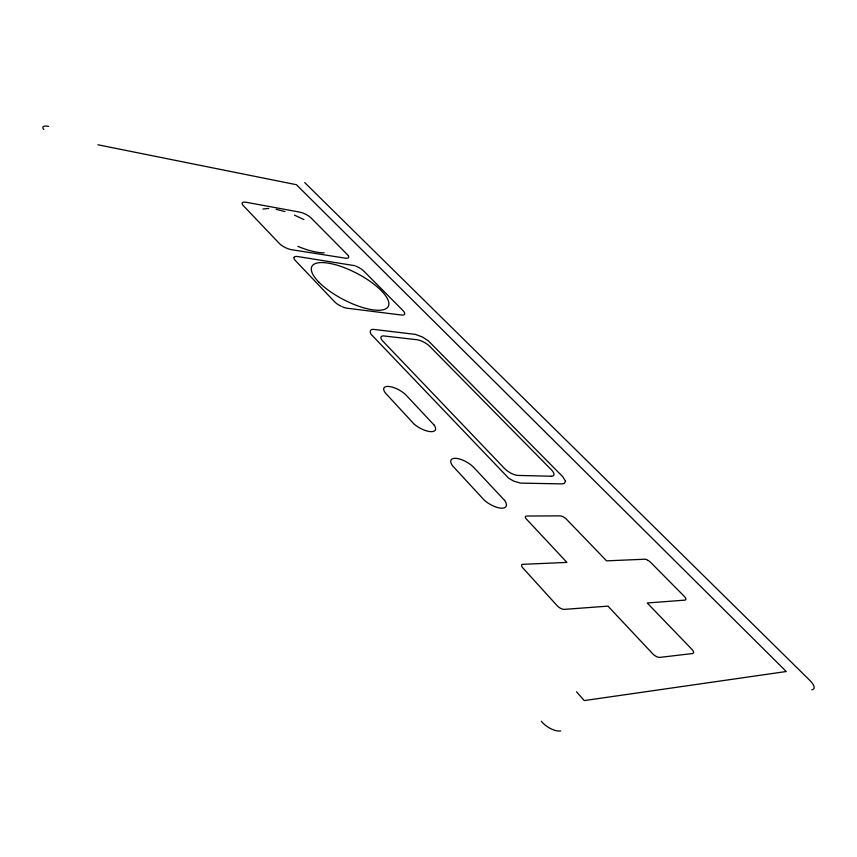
<?xml version="1.0" encoding="UTF-8"?>
<svg xmlns="http://www.w3.org/2000/svg" width="857" height="857" viewBox="0 0 857 857"><rect width="100%" height="100%" fill="white"/><g stroke="black" fill="none" stroke-linecap="round" stroke-linejoin="round"><path stroke-width="1.29" d="M262.938 209.022L268.68 208.433M97.912 144.779L296.404 184.705L786.265 671.513L584.238 700.587L576.525 691.781M276.2 209.312L284.974 211.593M354.391 265.616L297.957 256.586A9.823 3.342 26.9 0 0 294.165 257.175M294.422 215.107L303.956 219.628M304.717 182.595L809.265 679.837A12.609 4.767 36.7 0 1 811.772 689.789M347.963 255.193L311.252 218.096A9.127 2.871 26.8 0 0 300.218 212.215L246.227 202.273A9.47 3.064 26.1 0 0 243.109 205.412L279.178 243.313A9.706 3.257 26.6 0 0 291.037 249.612L345.157 258.139A9.363 3.053 27.3 0 0 348.349 255.761M293.972 257.55A9.823 3.342 26.9 0 0 295.14 260.324L334.444 301.61A10.102 3.567 27.6 0 0 341.268 306.324M355.43 265.97A9.47 3.128 27.6 0 1 363.925 271.208L403.24 310.845A9.738 3.321 28.3 0 1 401.312 315.012L346.806 308.177A10.102 3.567 27.6 0 1 342.436 306.849M324.192 252.826A41.5 13.487 26.7 0 1 297.893 246.388M647.485 560.049A5.249 2.035 33.8 0 0 645.332 559.203L606.585 560.853L566.145 518.903A5.217 2.068 32.4 0 0 559.964 515.871L526.819 516.032A5.324 2.175 32 0 0 525.737 518.356L566.927 562.406L522.192 564.356A5.688 2.464 32.7 0 0 522.877 567.966L557.2 605.749A5.849 2.571 33.7 0 0 564.131 609.391L607.988 606.135L652.991 654.084A5.913 2.507 35.4 0 0 659.847 657.394L692.424 653.548A5.785 2.367 35.6 0 0 692.145 649.585L647.217 602.996L685.011 600.114A5.399 2.1 34.6 0 0 684.336 596.408L650.57 562.31A5.249 2.035 33.8 0 0 648.053 560.36M560.714 730.935A15.876 7.852 35.8 0 1 541.249 721.24M43.771 129.514A10.798 3.482 23.4 0 1 48.645 126.375M565.502 481.173L564.388 483.402L561.785 483.894L520.606 483.112L513.964 481.216L508.619 478.152L372.452 335.73C369.913 334.187 368.789 329.259 372.945 329.313L415.324 334.38L422.137 336.865L428.232 340.743L562.856 476.824L565.502 481.173M551.137 476.235L517.478 475.41A11.012 4.285 31.1 0 1 504.484 468.447L382.843 341.15A10.777 3.889 28.4 0 1 383.175 335.88L416.813 339.704A10.423 3.674 28.9 0 1 429.121 345.725L551.405 469.818A10.723 4.06 31.5 0 1 551.137 476.235M434.167 425.115L405.843 394.863A14.28 5.538 28.9 0 0 388.66 386.453A14.28 5.538 28.9 0 0 385.671 393.32L413.963 423.958A14.826 5.849 29.5 0 0 430.675 431.639A14.826 5.849 29.5 0 0 434.167 425.115M504.612 500.413L473.385 467.044A15.03 6.085 30.5 0 0 455.442 458.324A15.03 6.085 30.5 0 0 453.139 466.444L484.376 500.274A15.651 6.438 31.3 0 0 501.806 508.19A15.651 6.438 31.3 0 0 504.612 500.413M318.75 282.049A43.129 14.73 27.6 0 0 385.596 308.906A43.129 14.73 27.6 0 0 345.885 268.273A43.129 14.73 27.6 0 0 318.75 282.049"/></g></svg>
